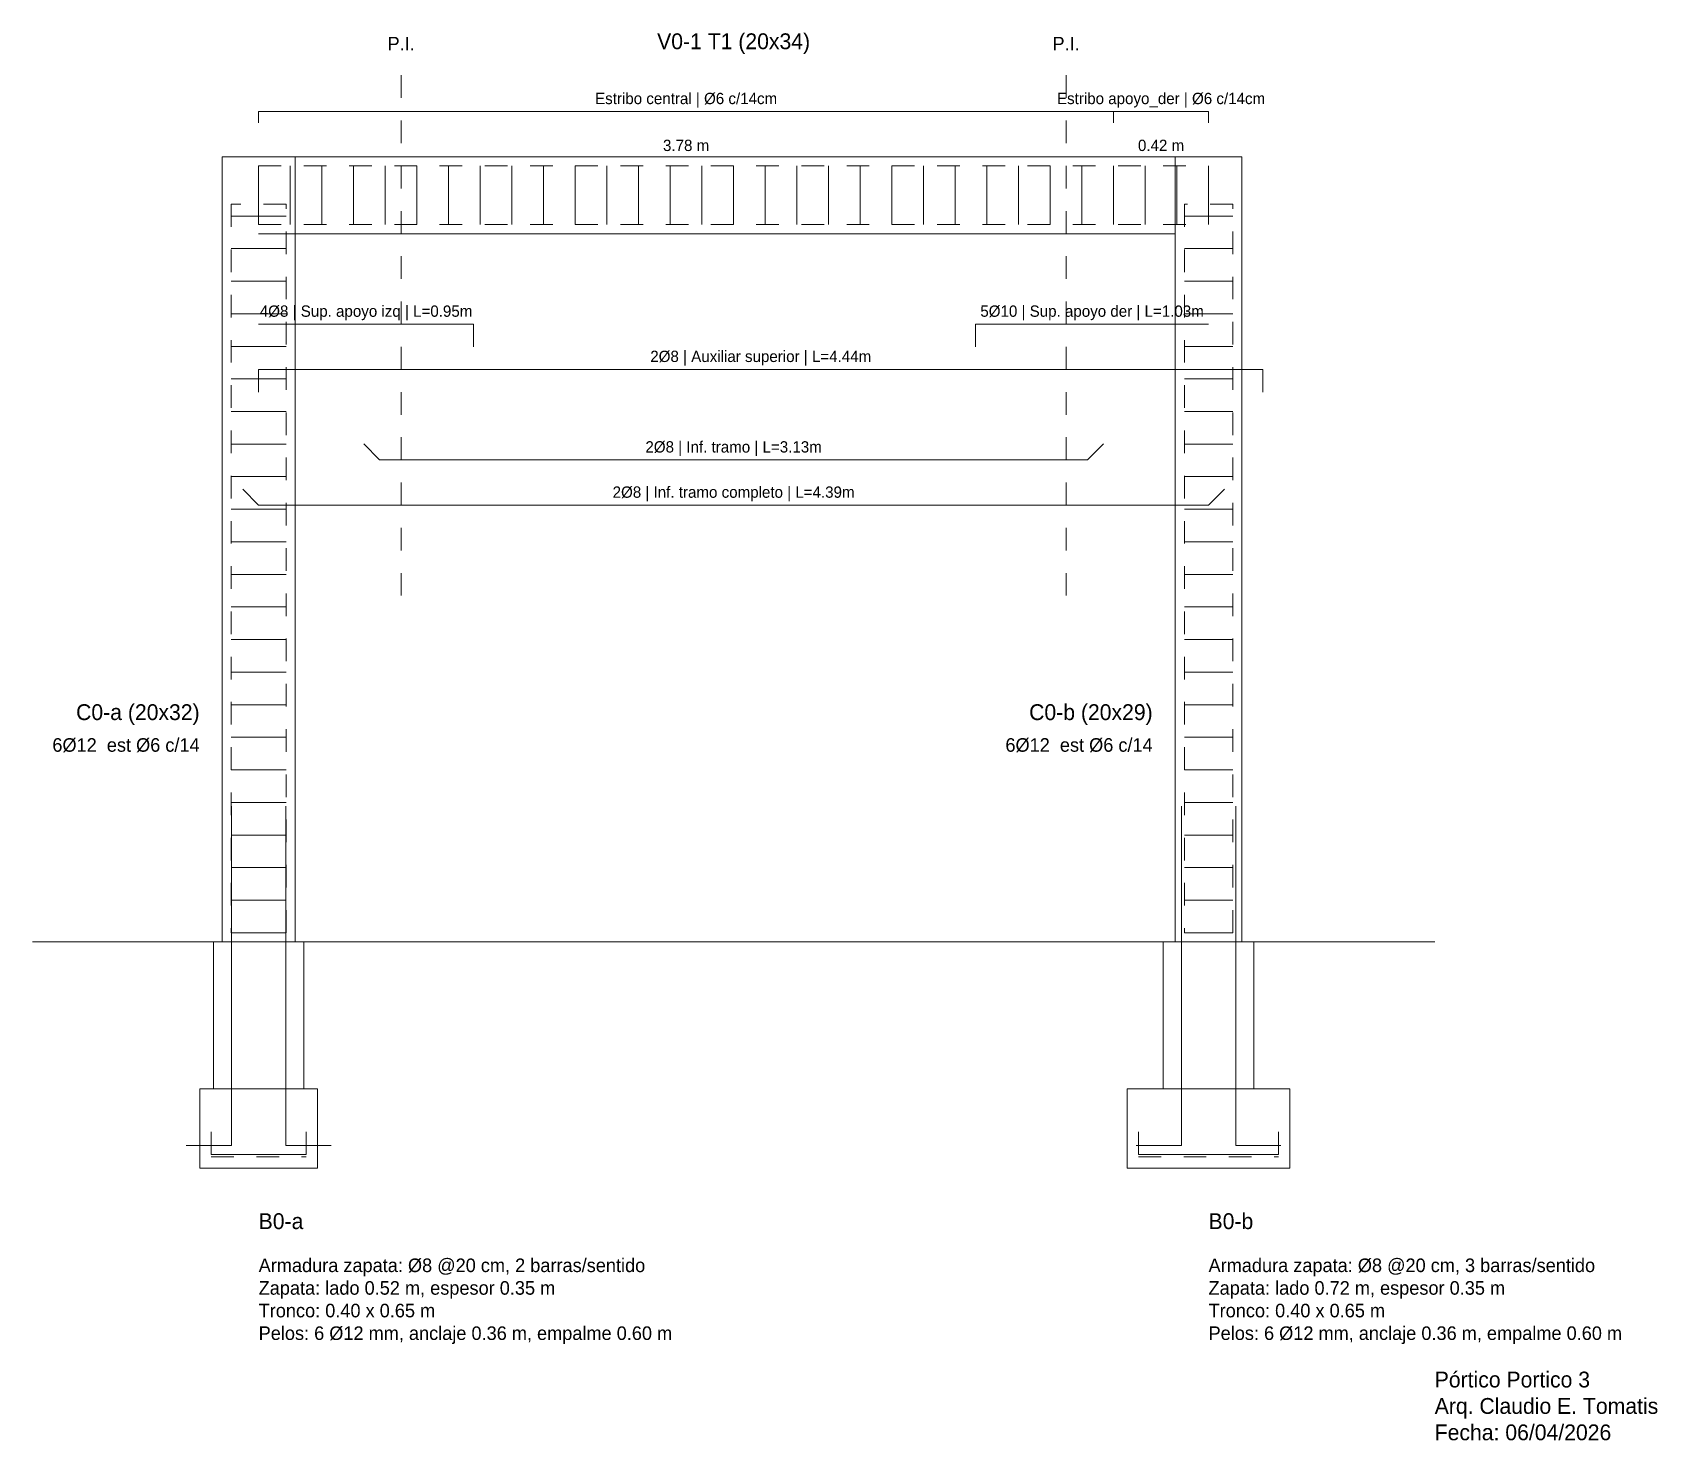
# Model space of a CAD drawing. Header units: metres. Extents: x -1 to 6.19, y -2.2 to 4.02.
import ezdxf

# ---------------------------------------------------------------- set-up
doc = ezdxf.new("R2010")
doc.units = ezdxf.units.M
for name, pattern in [('DOT', [0.508, 0, -0.508]), ('MY_DASHED', [0.09, 0.04, -0.05]), ('MY_DOT', [0.05, 0, -0.05]), ('OCULTA', [1.7, 0.75, -0.95])]:
    doc.linetypes.add(name, pattern=pattern)
for name, color, linetype, lineweight in [('E_armadura', 250, 'Continuous', 5), ('E_cotas', 250, 'Continuous', 5), ('E_estribos', 250, 'Continuous', 5), ('E_hormigon', 250, 'Continuous', 5), ('E_puntos_inflexion', 250, 'DOT', 5), ('E_recubrimiento', 250, 'OCULTA', 5), ('E_suelo', 250, 'Continuous', 5), ('E_texto', 250, 'Continuous', 5)]:
    doc.layers.add(name, color=color, linetype=linetype, lineweight=lineweight)

msp = doc.modelspace()

# ---------------------------------------------------------------- linework, layer by layer
at = {"layer": 'E_armadura'}
for p, q in [((-0.12, -0.9), (-0.12, 0.6)), ((0.12, -0.9), (0.12, 0.6)), ((4.08, -0.9), (4.08, 0.6)), ((4.32, -0.9), (4.32, 0.6)), ((-0.21, -0.94), (-0.21, -0.84)), ((0.21, -0.94), (0.21, -0.84)), ((3.89, -0.94), (3.89, -0.84)), ((4.51, -0.94), (4.51, -0.84)), ((-0.32, -0.9), (-0.12, -0.9)), ((0.32, -0.9), (0.12, -0.9)), ((3.88, -0.9), (4.08, -0.9)), ((4.52, -0.9), (4.32, -0.9)), ((-0.21, -0.94), (0.21, -0.94)), ((3.89, -0.94), (4.51, -0.94))]:
    msp.add_line(p, q, dxfattribs=at)
at = {"layer": 'E_armadura', "lineweight": 9}
for points in [[(0, 2.73), (0.95, 2.73), (0.95, 2.63)], [(0, 2.43), (0, 2.53), (4.44, 2.53), (4.44, 2.43)], [(0.4643, 2.2007), (0.535, 2.13), (3.665, 2.13), (3.7357, 2.2007)], [(-0.0707, 2.0007), (0, 1.93), (4.2, 1.93), (4.2707, 2.0007)]]:
    msp.add_lwpolyline(points, dxfattribs=at)
at = {"layer": 'E_armadura', "lineweight": 13}
msp.add_lwpolyline([(3.17, 2.63), (3.17, 2.73), (4.2, 2.73)], dxfattribs=at)
at = {"layer": 'E_cotas'}
for p, q in [((0, 3.67), (3.78, 3.67)), ((0, 3.67), (0, 3.62)), ((3.78, 3.67), (3.78, 3.62)), ((3.78, 3.67), (4.2, 3.67)), ((3.78, 3.67), (3.78, 3.62)), ((4.2, 3.67), (4.2, 3.62))]:
    msp.add_line(p, q, dxfattribs=at)
at = {"layer": 'E_estribos'}
for p, q in [((0, 3.17), (0, 3.43)), ((0.14, 3.17), (0.14, 3.43)), ((0.28, 3.17), (0.28, 3.43)), ((0.42, 3.17), (0.42, 3.43)), ((0.56, 3.17), (0.56, 3.43)), ((0.7, 3.17), (0.7, 3.43)), ((0.84, 3.17), (0.84, 3.43)), ((0.98, 3.17), (0.98, 3.43)), ((1.12, 3.17), (1.12, 3.43)), ((1.26, 3.17), (1.26, 3.43)), ((1.4, 3.17), (1.4, 3.43)), ((1.54, 3.17), (1.54, 3.43)), ((1.68, 3.17), (1.68, 3.43)), ((1.82, 3.17), (1.82, 3.43)), ((1.96, 3.17), (1.96, 3.43)), ((2.1, 3.17), (2.1, 3.43)), ((2.24, 3.17), (2.24, 3.43)), ((2.38, 3.17), (2.38, 3.43)), ((2.52, 3.17), (2.52, 3.43)), ((2.66, 3.17), (2.66, 3.43)), ((2.8, 3.17), (2.8, 3.43)), ((2.94, 3.17), (2.94, 3.43)), ((3.08, 3.17), (3.08, 3.43)), ((3.22, 3.17), (3.22, 3.43)), ((3.36, 3.17), (3.36, 3.43)), ((3.5, 3.17), (3.5, 3.43)), ((3.64, 3.17), (3.64, 3.43)), ((3.78, 3.17), (3.78, 3.43)), ((3.92, 3.17), (3.92, 3.43)), ((4.06, 3.17), (4.06, 3.43)), ((4.2, 3.17), (4.2, 3.43)), ((-0.121, 3.208), (0.121, 3.208)), ((4.093, 3.208), (4.307, 3.208)), ((-0.121, 3.064), (0.121, 3.064)), ((4.093, 3.064), (4.307, 3.064)), ((-0.121, 2.92), (0.121, 2.92)), ((4.093, 2.92), (4.307, 2.92)), ((-0.121, 2.776), (0.121, 2.776)), ((4.093, 2.776), (4.307, 2.776)), ((-0.121, 2.632), (0.121, 2.632)), ((4.093, 2.632), (4.307, 2.632)), ((-0.121, 2.488), (0.121, 2.488)), ((4.093, 2.488), (4.307, 2.488)), ((-0.121, 2.344), (0.121, 2.344)), ((4.093, 2.344), (4.307, 2.344)), ((-0.121, 2.2), (0.121, 2.2)), ((4.093, 2.2), (4.307, 2.2)), ((-0.121, 2.056), (0.121, 2.056)), ((4.093, 2.056), (4.307, 2.056)), ((-0.121, 1.912), (0.121, 1.912)), ((4.093, 1.912), (4.307, 1.912)), ((-0.121, 1.768), (0.121, 1.768)), ((4.093, 1.768), (4.307, 1.768)), ((-0.121, 1.624), (0.121, 1.624)), ((4.093, 1.624), (4.307, 1.624)), ((-0.121, 1.48), (0.121, 1.48)), ((4.093, 1.48), (4.307, 1.48)), ((-0.121, 1.336), (0.121, 1.336)), ((4.093, 1.336), (4.307, 1.336)), ((-0.121, 1.192), (0.121, 1.192)), ((4.093, 1.192), (4.307, 1.192)), ((-0.121, 1.048), (0.121, 1.048)), ((4.093, 1.048), (4.307, 1.048)), ((-0.121, 0.904), (0.121, 0.904)), ((4.093, 0.904), (4.307, 0.904)), ((-0.121, 0.76), (0.121, 0.76)), ((4.093, 0.76), (4.307, 0.76)), ((-0.121, 0.616), (0.121, 0.616)), ((4.093, 0.616), (4.307, 0.616)), ((-0.121, 0.472), (0.121, 0.472)), ((4.093, 0.472), (4.307, 0.472)), ((-0.121, 0.328), (0.121, 0.328)), ((4.093, 0.328), (4.307, 0.328)), ((-0.121, 0.184), (0.121, 0.184)), ((4.093, 0.184), (4.307, 0.184)), ((-0.121, 0.04), (0.121, 0.04)), ((4.093, 0.04), (4.307, 0.04))]:
    msp.add_line(p, q, dxfattribs=at)
at = {"layer": 'E_hormigon'}
for points in [[(-0.161, 0), (0.161, 0), (0.161, 3.47), (-0.161, 3.47), (-0.161, 0)], [(0, 3.13), (4.053, 3.13), (4.053, 3.47), (0.161, 3.47), (0.161, 3.13)], [(4.053, 0), (4.347, 0), (4.347, 3.47), (4.053, 3.47), (4.053, 0)], [(-0.2, 0), (0.2, 0), (0.2, -0.65), (-0.2, -0.65), (-0.2, 0)], [(4, 0), (4.4, 0), (4.4, -0.65), (4, -0.65), (4, 0)], [(-0.26, -0.65), (0.26, -0.65), (0.26, -1), (-0.26, -1), (-0.26, -0.65)], [(3.84, -0.65), (4.56, -0.65), (4.56, -1), (3.84, -1), (3.84, -0.65)]]:
    msp.add_lwpolyline(points, dxfattribs=at)
at = {"layer": 'E_puntos_inflexion', "linetype": 'MY_DOT'}
for p, q in [((0.63, 1.53), (0.63, 3.87)), ((3.57, 1.53), (3.57, 3.87))]:
    msp.add_line(p, q, dxfattribs=at)
at = {"layer": 'E_recubrimiento', "linetype": 'MY_DASHED'}
for p, q in [((0, 3.43), (4.2, 3.43)), ((0, 3.17), (4.2, 3.17)), ((-0.21, -0.95), (0.21, -0.95)), ((3.89, -0.95), (4.51, -0.95))]:
    msp.add_line(p, q, dxfattribs=at)
for points in [[(-0.121, 0.04), (0.121, 0.04), (0.121, 3.26), (-0.121, 3.26), (-0.121, 0.04)], [(4.093, 0.04), (4.307, 0.04), (4.307, 3.26), (4.093, 3.26), (4.093, 0.04)]]:
    msp.add_lwpolyline(points, dxfattribs=at)
at = {"layer": 'E_suelo'}
msp.add_line((-1, 0), (5.2, 0), dxfattribs=at)

# ---------------------------------------------------------------- texts
at = {"layer": 'E_cotas', "char_height": 0.05, "attachment_point": 5}
for s, insert in [('3.78 m', (1.89, 3.52)), ('0.42 m', (3.99, 3.52))]:
    msp.add_mtext(s, dxfattribs=dict(at, insert=insert))
at = {"layer": 'E_texto'}
for s, insert, char_height, attachment_point in [('P.I.', (0.63, 3.97), 0.06, 5), ('V0-1 T1 (20x34)', (2.1, 3.97), 0.07, 5), ('P.I.', (3.57, 3.97), 0.06, 5), ('Estribo central | Ø6 c/14cm', (1.89, 3.72), 0.05, 5), ('Estribo apoyo_der | Ø6 c/14cm', (3.99, 3.72), 0.05, 5), ('4Ø8 | Sup. apoyo izq | L=0.95m', (0.475, 2.78), 0.05, 5), ('5Ø10 | Sup. apoyo der | L=1.03m', (3.685, 2.78), 0.05, 5), ('2Ø8 | Auxiliar superior | L=4.44m', (2.22, 2.58), 0.05, 5), ('2Ø8 | Inf. tramo | L=3.13m', (2.1, 2.18), 0.05, 5), ('2Ø8 | Inf. tramo completo | L=4.39m', (2.1, 1.98), 0.05, 5), ('C0-a (20x32)', (-0.261, 1.05), 0.07, 3), ('C0-b (20x29)', (3.953, 1.05), 0.07, 3), ('6Ø12  est Ø6 c/14', (-0.261, 0.9), 0.06, 3), ('6Ø12  est Ø6 c/14', (3.953, 0.9), 0.06, 3), ('B0-a', (0, -1.2), 0.07, 1), ('B0-b', (4.2, -1.2), 0.07, 1), ('Armadura zapata: Ø8 @20 cm, 2 barras/sentido\\PZapata: lado 0.52 m, espesor 0.35 m\\PTronco: 0.40 x 0.65 m\\PPelos: 6 Ø12 mm, anclaje 0.36 m, empalme 0.60 m', (0, -1.4), 0.06, 1), ('Armadura zapata: Ø8 @20 cm, 3 barras/sentido\\PZapata: lado 0.72 m, espesor 0.35 m\\PTronco: 0.40 x 0.65 m\\PPelos: 6 Ø12 mm, anclaje 0.36 m, empalme 0.60 m', (4.2, -1.4), 0.06, 1), ('Pórtico Portico 3\\PArq. Claudio E. Tomatis\\PFecha: 06/04/2026', (5.2, -1.9), 0.07, 1)]:
    msp.add_mtext(s, dxfattribs=dict(at, insert=insert, char_height=char_height, attachment_point=attachment_point))

doc.saveas('drawing.dxf')
